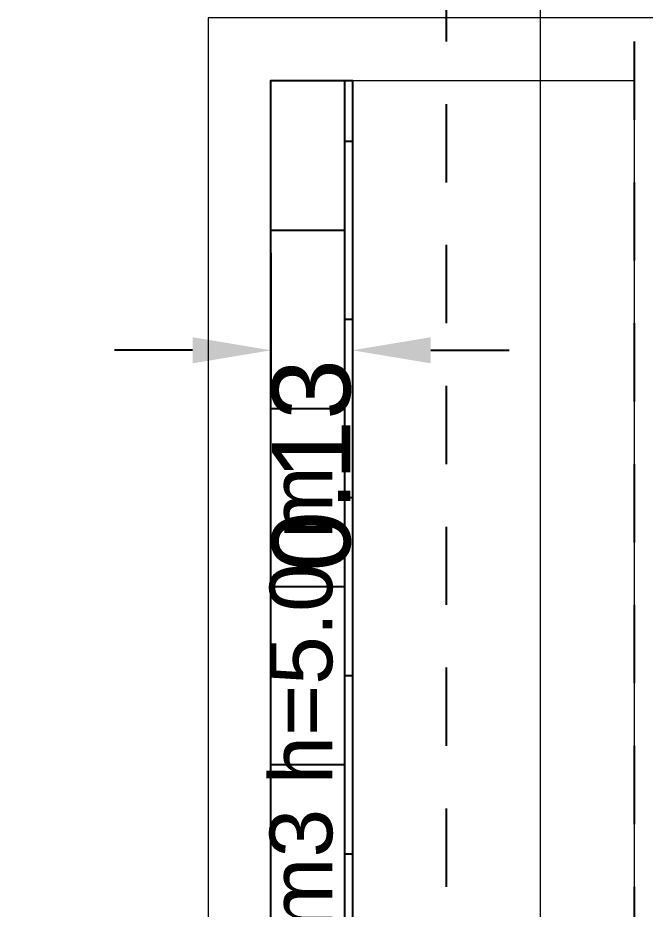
# Model space of a CAD drawing. Header units: metres. Extents: x -22 to 564, y 0 to 143.
# Drawn here: x 28.211 to 29.212, y 35.614 to 37.038 of the extents above; entities that cross this region are included whole.
import ezdxf
from ezdxf.xclip import XClip

# ---------------------------------------------------------------- set-up
doc = ezdxf.new("R2010")
doc.units = ezdxf.units.M
doc.header["$XCLIPFRAME"] = 2
doc.linetypes.add('EJES630', pattern=[6.3, 5.5, -0.4, 0, -0.4])
doc.linetypes.add('XREF PB NEURO-ONCOLOGIA$0$HIDDEN2', pattern=[0.1875, 0.125, -0.0625])
doc.layers.add('EJES', color=11, linetype='EJES630', lineweight=0)
doc.layers.add('XREF PB NEURO-ONCOLOGIA$0$MUROS DE TABLAROCA', color=150, linetype='Continuous', lineweight=13)
for name, color, linetype in [('TEXTO', 7, 'Continuous'), ('XREF  PB CONJ$0$PARQUE', 251, 'Continuous'), ('XREF PB NEURO-ONCOLOGIA$0$CONTRAVENTEOS', 6, 'XREF PB NEURO-ONCOLOGIA$0$HIDDEN2'), ('XREF PB NEURO-ONCOLOGIA$0$COTAS PAÑOS', 8, 'Continuous'), ('XREF PB NEURO-ONCOLOGIA$0$HATCH', 251, 'Continuous'), ('XREF PB NEURO-ONCOLOGIA$0$TABIQUES BLINDADOS', 30, 'Continuous')]:
    doc.layers.add(name, color=color, linetype=linetype)
doc.styles.add('100 LOCALES 25', font='arial.ttf', dxfattribs={"height": 0.25})
doc.styles.add('XREF PB NEURO-ONCOLOGIA$0$COTAS', font='arial.ttf')
doc.dimstyles.new('XREF PB NEURO-ONCOLOGIA$0$50 FLECHAS', dxfattribs={"dimscale": 0.5, "dimtxt": 0.25, "dimasz": 0.25, "dimexe": 0.1, "dimexo": 0.1, "dimgap": 0.025, "dimtad": 0, "dimtih": 1, "dimtoh": 1, "dimzin": 1, "dimdsep": 46, "dimtxsty": 'XREF PB NEURO-ONCOLOGIA$0$COTAS', "dimcen": 0.1, "dimclrd": 256, "dimclre": 256, "dimclrt": 7, "dimadec": 0, "dimazin": 1, "dimtfac": 1, "dimtofl": 0, "dimtmove": 2, "dimatfit": 3, "dimfxl": 1, "dimtolj": 1, "dimtzin": 1, "dimlwd": -1, "dimlwe": -1, "dimarcsym": 0})

# ---------------------------------------------------------------- blocks, each defined once
blk = doc.blocks.new('*D363')
at = {"layer": 'XREF PB NEURO-ONCOLOGIA$0$COTAS PAÑOS', "transparency": 16777216}
for p, q in [((3.0335, 17.0112), (3.0335, 17.1362)), ((3.1892, 16.8862), (2.9835, 16.8862)), ((3.1892, 16.7562), (2.9835, 16.7562)), ((3.0335, 16.6312), (3.0335, 16.5062))]:
    blk.add_line(p, q, dxfattribs=at)
for points in [[(3.0127, 17.0112), (3.0544, 17.0112), (3.0335, 16.8862)], [(3.0127, 16.6312), (3.0544, 16.6312), (3.0335, 16.7562)]]:
    blk.add_solid(points, dxfattribs=at)
at = {"layer": 'XREF PB NEURO-ONCOLOGIA$0$COTAS PAÑOS', "color": 7, "transparency": 16777216, "insert": (2.8496, 16.8212), "char_height": 0.125, "attachment_point": 5, "style": 'XREF PB NEURO-ONCOLOGIA$0$COTAS'}
blk.add_mtext('\\A1;0.13', dxfattribs=at)
blk = doc.blocks.new('XREF  PB CONJ')
at = {"layer": 'XREF  PB CONJ$0$PARQUE', "true_color": 0x136734}
h = blk.add_hatch(dxfattribs=at)
h.set_pattern_fill('CROSS', color=116, scale=0.02, angle=90)
edge = h.paths.add_edge_path()
edge.add_line((3.5883, 104.6056), (1.6936, 104.3684))
edge.add_line((1.6936, 104.3684), (2.4784, 17.6083))
edge.add_line((2.4784, 17.6083), (97.731, 17.9336))
edge.add_arc((97.7247, 19.237), 1.3034, 270.2752, 363.1006)
edge.add_line((99.0262, 19.3075), (96.4762, 19.3078))
edge.add_line((96.4762, 19.3078), (96.602, 20.224))
edge.add_line((96.602, 20.224), (62.4128, 20.224))
edge.add_arc((58.6329, 24.6535), 5.8231, 229.52466, 310.47534, ccw=False)
edge.add_line((54.8531, 20.224), (26.2527, 20.2188))
edge.add_line((26.2527, 20.2188), (4.2837, 20.0304))
edge.add_line((4.2837, 20.0304), (4.055, 46.6913))
edge.add_line((4.055, 46.6913), (2.3881, 46.6912))
edge.add_line((2.3881, 46.6912), (2.3881, 54.8033))
edge.add_line((2.3881, 54.8033), (3.9854, 54.8034))
edge.add_line((3.9854, 54.8034), (3.7464, 82.6679))
edge.add_line((3.7464, 82.6679), (3.6185, 95.2556))
edge.add_line((3.6185, 95.2556), (3.5883, 104.6056))
blk = doc.blocks.new('XREF PB NEURO-ONCOLOGIA')
at = {"layer": 'XREF PB NEURO-ONCOLOGIA$0$HATCH'}
h = blk.add_hatch(dxfattribs=at)
h.set_pattern_fill('AR-B816', color=256, scale=0.0007)
h.paths.add_polyline_path([(1.0717, 16.8862), (3.4646, 16.8862), (3.4646, 16.7562), (1.0717, 16.7562)])
h.paths.add_polyline_path([(6.8817, 16.8862), (5.5646, 16.8862), (5.5646, 16.6262), (6.8817, 16.6262)])
at = {"layer": 'XREF PB NEURO-ONCOLOGIA$0$CONTRAVENTEOS', "elevation": 0}
blk.add_lwpolyline([(1.0517, 16.6062), (6.9017, 16.6062), (6.9017, 16.3062), (1.0517, 16.3062)], close=True, dxfattribs=at)
at = {"layer": 'XREF PB NEURO-ONCOLOGIA$0$MUROS DE TABLAROCA'}
for p, q in [((3.5646, 16.2062), (3.5646, 16.9862)), ((3.4646, 16.7562), (3.4646, 16.3062))]:
    blk.add_line(p, q, dxfattribs=at)
for points in [[(3.5646, 16.9862), (1.4317, 16.9862), (1.4317, 17.3362), (0.9517, 17.3362), (0.9517, 23.0262), (1.3017, 23.0262), (1.3017, 23.2462), (6.7417, 23.2462), (6.7417, 16.9862), (6.6117, 16.9862), (6.6117, 16.9862), (5.4646, 16.9862)], [(3.4646, 16.3062), (1.0517, 16.3062), (1.0517, 16.0562), (0.0517, 16.0562)]]:
    blk.add_lwpolyline(points, dxfattribs=at)
at = {"layer": 'XREF PB NEURO-ONCOLOGIA$0$TABIQUES BLINDADOS'}
blk.add_lwpolyline([(1.0717, 16.8862), (3.4646, 16.8862), (3.4646, 16.7562), (1.0717, 16.7562)], close=True, dxfattribs=at)
at = {"layer": 'XREF PB NEURO-ONCOLOGIA$0$COTAS PAÑOS'}
dim = blk.add_linear_dim(base=(3.0335, 16.8862), p1=(3.2392, 16.7562), p2=(3.2392, 16.8862), angle=90, dimstyle='XREF PB NEURO-ONCOLOGIA$0$50 FLECHAS', dxfattribs=at)
dim.commit()
dim.dimension.update_dxf_attribs({"geometry": '*D363', "text_midpoint": (2.8496, 16.8212)})

msp = doc.modelspace()

# ---------------------------------------------------------------- block references
at = {"rotation": 90}
msp.add_blockref('XREF PB NEURO-ONCOLOGIA', (45.501, 33.4734), dxfattribs=at)

# ---------------------------------------------------------------- next in the draw order: block references
ref = msp.add_blockref('XREF  PB CONJ', (67.8976, 28.71, 0), dxfattribs=dict(rotation=89.50849308405942))
XClip(ref).set_block_clipping_path([(-2.936402334, 82.9334608569), (21.1250270707, 82.9334608569), (21.1250270707, 49.0397586863), (26.6296707885, 49.0397586863), (26.6284018429, 17.4712422498), (-2.8531787476, 17.4341989701)])

# ---------------------------------------------------------------- next in the draw order: linework, layer by layer
at = {"layer": 'EJES'}
msp.add_line((29.0449, 32.6099), (29.0449, 59.0501), dxfattribs=at)

# ---------------------------------------------------------------- next in the draw order: texts
at = {"layer": 'TEXTO', "color": 0, "insert": (28.7429, 34.8195, 0), "char_height": 0.1, "width": 1.585075, "attachment_point": 7, "rotation": 90, "style": '100 LOCALES 25'}
msp.add_mtext('13cm 3.5g/cm3 h=5.0 m', dxfattribs=at)

doc.saveas('drawing.dxf')
